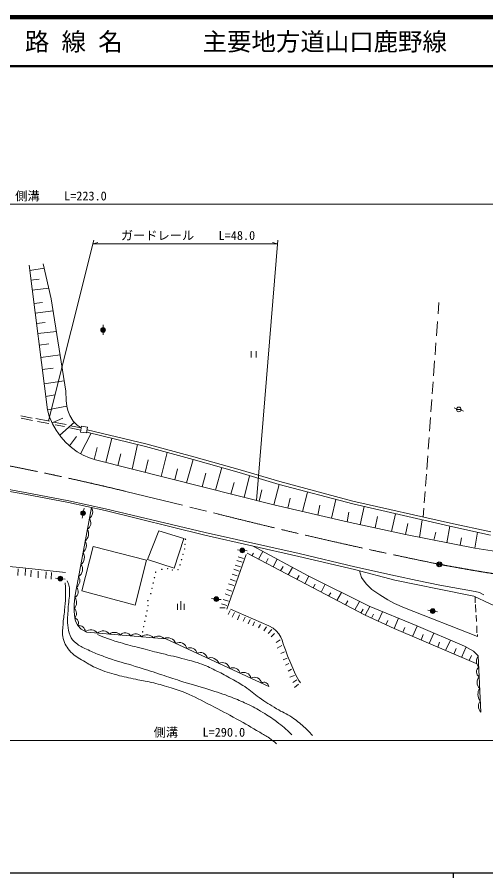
# Model space of a CAD drawing. Units: millimetres, scale not verified. Extents: x 40000 to 680000, y 20000 to 380000.
# Drawn here: x 178794 to 274694, y 204000 to 380000 of the extents above; entities that cross this region are included whole.
import ezdxf
from ezdxf.enums import TextEntityAlignment as Align

# ---------------------------------------------------------------- set-up
doc = ezdxf.new("R2010")
doc.units = ezdxf.units.MM
doc.header["$LTSCALE"] = 1000
doc.header["$PDMODE"] = 32
doc.header["$PDSIZE"] = 500
doc.linetypes.add('CHAIN', pattern=[18.5, 12, -1.5, 3.5, -1.5])
for name, color, linetype, lineweight in [('M-BGD', 7, 'Continuous', 13), ('M-BMK', 2, 'CHAIN', 13), ('M-BMK-SRVR', 3, 'Continuous', 25), ('M-STR-HTXT', 7, 'Continuous', 13), ('M-TTL', 2, 'Continuous', 140), ('M-TTL-BAND', 7, 'Continuous', 25), ('M-TTL-LINE', 7, 'Continuous', 50)]:
    doc.layers.add(name, color=color, linetype=linetype, lineweight=lineweight)
doc.layers.add('M-TTL-TXT', color=7, linetype='Continuous')
doc.styles.add('ＭＳ ゴシック', font='')
doc.styles.get('ＭＳ ゴシック').set_extended_font_data('MS Gothic')

msp = doc.modelspace()

# ---------------------------------------------------------------- hatches: boundary and pattern name
at = {"layer": 'M-BGD'}
for points in [[(196365, 316521, 0.9931), (196380, 315568, 0.00346), (196386, 315568, 0.9931)], [(192367, 279039, 0.9931), (192204, 278099, 0.00346), (192211, 278098, 0.9931)], [(225327, 270911, 0.9931), (224378, 271003, 0.00346), (224378, 270996, 0.9931)], [(188091, 265161, 0.9931), (187141, 265239, 0.00346), (187140, 265233, 0.9931)], [(220006, 260950, 0.9931), (219057, 261049, 0.00346), (219057, 261043, 0.9931)], [(264313, 258488, 0.9931), (263370, 258623, 0.00346), (263369, 258616, 0.9931)]]:
    msp.add_hatch(color=256, dxfattribs=at).paths.add_polyline_path(points)

# ---------------------------------------------------------------- linework, layer by layer
for p, q in [((181210, 329304), (184972, 299715)), ((185772, 322374), (184132, 329566)), ((181348, 328219), (184337, 328668)), ((181601, 326224), (183305, 326434)), ((181865, 324146), (185265, 324600)), ((188719, 303524), (185772, 322374)), ((182205, 321473), (183978, 321660)), ((264912, 319369), (265078, 321664)), ((182460, 319473), (186156, 319918)), ((182732, 317333), (184546, 317580)), ((196368, 317057), (196372, 316522)), ((264584, 314847), (264794, 317742)), ((182992, 315286), (186814, 315708)), ((196380, 315568), (196384, 315033)), ((264303, 310978), (264480, 313417)), ((183291, 312934), (185240, 313206)), ((226692, 311696), (226692, 310396)), ((227667, 310396), (227667, 311696)), ((183611, 310416), (187561, 310933)), ((183928, 307924), (186123, 308243)), ((263991, 306667), (264215, 309758)), ((184301, 304990), (188392, 305617)), ((263724, 302986), (263899, 305405)), ((184623, 302454), (186502, 302754)), ((188822, 301636), (188719, 303524)), ((188934, 300449), (188822, 301636)), ((263457, 299306), (263639, 301809)), ((184972, 299715), (188934, 300449)), ((184972, 299715), (185340, 298416)), ((189168, 299571), (188934, 300449)), ((189549, 298575), (189168, 299571)), ((268725, 299929), (268217, 300100)), ((268700, 299777), (269653, 299777)), ((270136, 299455), (269629, 299625)), ((179531, 298495), (181867, 297990)), ((179611, 298010), (181920, 297524)), ((182615, 297934), (185400, 297411)), ((185340, 298416), (186012, 296860)), ((185929, 297053), (188100, 298002)), ((190278, 297388), (189549, 298575)), ((263169, 295332), (263374, 298150)), ((182939, 297337), (185285, 296916)), ((186012, 296860), (186791, 295535)), ((186213, 297186), (188784, 296682)), ((186556, 296636), (188453, 296272)), ((187506, 294501), (190487, 297172)), ((189547, 296000), (191819, 295542)), ((189690, 296448), (191876, 295989)), ((191082, 296556), (190278, 297388)), ((191876, 295989), (191082, 296556)), ((191769, 295143), (191920, 296343)), ((193157, 296186), (191920, 296343)), ((193006, 294987), (193157, 296186)), ((186791, 295535), (187737, 294168)), ((187737, 294168), (188767, 292990)), ((189520, 292333), (190918, 294237)), ((191726, 290736), (193934, 294925)), ((193006, 294987), (191769, 295143)), ((193026, 295147), (205036, 292210)), ((193085, 295616), (205122, 292733)), ((262903, 291651), (263078, 294070)), ((188767, 292990), (189924, 291981)), ((196945, 288943), (198150, 293894)), ((202290, 287594), (203442, 292600)), ((205036, 292210), (214784, 289560)), ((205122, 292733), (214911, 290104)), ((189924, 291981), (191081, 291098)), ((191081, 291098), (192279, 290425)), ((192279, 290425), (193583, 289857)), ((194529, 289568), (195145, 292029)), ((199363, 288333), (200003, 290704)), ((208240, 286093), (209479, 291002)), ((193583, 289857), (194824, 289478)), ((194824, 289478), (231311, 280272)), ((204981, 286916), (205618, 289485)), ((213453, 284778), (214784, 289560)), ((214784, 289560), (224247, 286863)), ((214911, 290104), (224417, 287434)), ((262602, 287508), (262807, 290326)), ((211069, 285380), (211569, 287613)), ((219398, 283278), (220642, 287890)), ((224417, 287434), (232542, 285018)), ((216623, 283978), (217387, 286717)), ((224247, 286863), (232386, 284403)), ((225263, 281798), (226359, 286225)), ((262357, 284123), (262531, 286520)), ((173710, 283624), (180376, 282425)), ((173815, 284053), (180439, 282791)), ((222528, 282488), (223170, 284866)), ((231311, 280272), (232386, 284403)), ((232386, 284403), (247480, 280475)), ((232542, 285018), (247494, 281043)), ((180376, 282425), (189293, 280722)), ((180439, 282791), (189335, 281066)), ((228285, 281036), (228885, 283310)), ((234164, 279610), (234668, 281606)), ((237185, 278907), (238177, 282896)), ((262110, 280716), (262274, 282987)), ((189293, 280722), (196779, 279124)), ((189335, 281066), (196864, 279489)), ((231311, 280272), (246289, 276792)), ((240290, 278186), (240725, 280176)), ((243138, 277524), (243982, 281385)), ((247480, 280475), (267306, 275885)), ((247494, 281043), (267446, 276517)), ((249007, 276198), (249820, 279933)), ((191038, 264005), (193979, 279721)), ((192204, 278099), (192109, 277572)), ((192468, 279564), (192373, 279038)), ((196779, 279124), (217199, 274076)), ((196864, 279489), (217284, 274589)), ((246289, 276792), (246655, 278767)), ((255369, 274806), (256197, 278457)), ((261897, 277776), (262031, 279622)), ((246289, 276792), (258262, 274174)), ((252020, 275539), (252501, 277884)), ((258262, 274174), (258705, 276433)), ((261097, 273627), (261695, 277184)), ((267446, 276517), (275727, 274745)), ((205461, 269082), (207808, 274957)), ((207808, 274957), (212874, 273368)), ((217284, 274589), (236511, 270308)), ((264089, 273049), (264488, 274666)), ((266746, 272536), (267306, 275885)), ((267306, 275885), (275681, 274087)), ((272426, 271440), (273016, 274660)), ((212874, 273368), (210932, 267356)), ((217199, 274076), (236400, 269723)), ((258262, 274174), (272426, 271440)), ((269447, 272015), (269746, 273531)), ((192047, 262660), (194329, 271767)), ((194329, 271767), (205248, 268934)), ((224378, 271003), (223846, 271058)), ((238354, 265728), (226966, 271862)), ((272426, 271440), (294728, 267828)), ((225675, 270147), (221684, 258903)), ((225091, 269271), (224026, 269636)), ((225859, 270849), (225327, 270904)), ((250002, 257681), (225839, 270372)), ((226812, 269861), (227134, 270403)), ((228153, 269157), (229033, 270749)), ((229645, 268373), (230153, 269328)), ((236400, 269723), (247840, 267031)), ((236511, 270308), (247899, 267564)), ((174097, 267922), (179312, 267439)), ((202926, 259780), (205248, 268934)), ((210932, 267356), (205461, 269082)), ((224498, 267600), (223433, 267965)), ((224835, 268548), (223769, 268913)), ((231159, 267578), (231965, 269169)), ((232692, 266773), (233202, 267667)), ((247899, 267564), (256195, 265734)), ((178929, 265830), (178979, 267182)), ((179312, 267439), (188712, 266408)), ((180429, 265853), (180479, 267205)), ((181616, 265535), (181666, 266887)), ((183067, 265376), (183117, 266728)), ((184639, 265204), (184689, 266556)), ((185758, 265081), (185808, 266433)), ((223842, 265752), (222777, 266117)), ((224190, 266731), (223124, 267095)), ((234274, 265942), (235133, 267463)), ((236032, 265018), (236483, 265816)), ((247840, 267031), (256063, 264886)), ((248822, 266775), (249287, 265440)), ((187141, 265239), (186608, 265287)), ((188624, 265106), (188091, 265154)), ((190765, 262596), (191038, 264005)), ((223134, 263757), (222069, 264121)), ((223466, 264692), (222401, 265057)), ((237688, 264149), (238473, 265669)), ((250814, 259545), (238354, 265728)), ((239359, 263271), (239792, 264033)), ((240973, 262423), (241787, 264025)), ((249287, 265440), (250240, 264136)), ((250240, 264136), (251404, 262930)), ((256063, 264886), (260437, 263961)), ((256195, 265734), (260643, 264819)), ((260643, 264819), (265312, 263842)), ((190597, 261334), (190765, 262596)), ((192047, 262660), (202926, 259780)), ((222732, 262623), (221666, 262988)), ((242526, 261607), (242951, 262288)), ((244227, 260714), (245142, 262360)), ((251404, 262930), (253016, 261837)), ((260437, 263961), (265148, 263036)), ((265148, 263036), (272277, 261606)), ((265312, 263842), (272535, 262548)), ((272535, 262548), (273436, 262348)), ((273436, 262348), (274305, 261858)), ((190429, 259862), (190597, 261334)), ((212288, 258796), (212288, 260546)), ((219057, 261049), (218525, 261109)), ((220537, 260883), (220005, 260943)), ((222008, 260583), (220942, 260947)), ((222400, 261687), (221334, 262052)), ((245983, 259792), (246484, 260669)), ((247899, 258786), (248858, 260516)), ((253016, 261837), (254614, 260827)), ((254614, 260827), (256016, 260098)), ((272277, 261606), (283904, 256088)), ((272522, 260261), (272497, 261501)), ((190450, 258432), (190429, 259862)), ((211588, 258796), (211588, 260021)), ((212988, 258796), (212988, 260021)), ((221376, 259177), (220292, 259186)), ((221682, 259664), (220616, 260029)), ((222447, 258964), (230312, 255515)), ((249147, 258130), (249575, 258923)), ((250002, 257681), (250949, 259490)), ((260435, 255571), (250814, 259545)), ((256016, 260098), (258035, 259243)), ((258035, 259243), (272988, 253320)), ((272639, 258308), (272555, 259864)), ((190555, 257149), (190450, 258432)), ((190702, 256455), (190555, 257149)), ((222359, 258651), (221995, 257880)), ((223257, 258259), (222794, 257277)), ((224266, 257768), (223860, 256787)), ((225416, 257277), (225065, 256464)), ((255912, 254989), (250002, 257681)), ((251294, 257092), (251744, 257925)), ((252663, 256469), (253542, 258418)), ((255912, 254989), (256803, 257071)), ((263370, 258623), (262840, 258702)), ((264842, 258402), (264312, 258481)), ((272786, 256394), (272723, 257740)), ((191186, 255572), (190702, 256455)), ((191859, 254815), (191186, 255572)), ((226481, 256801), (226075, 255959)), ((227379, 256380), (227000, 255539)), ((228570, 255777), (228178, 255104)), ((229818, 255357), (229243, 254515)), ((230312, 255515), (231191, 255036)), ((254258, 255742), (254646, 256621)), ((257703, 254222), (258095, 255212)), ((259714, 253362), (260639, 255485)), ((270325, 251402), (260435, 255571)), ((272893, 254097), (272837, 255508)), ((192994, 254216), (191859, 254815)), ((209240, 252891), (192994, 254216)), ((230912, 254796), (230126, 253969)), ((231444, 253955), (230771, 253296)), ((231191, 255036), (231789, 254522)), ((231789, 254522), (232331, 253886)), ((232331, 253886), (232770, 253214)), ((272726, 247796), (255912, 254989)), ((261435, 252626), (261901, 253740)), ((263124, 251904), (264030, 254055)), ((272988, 253320), (272978, 253742)), ((230270, 243112), (209240, 252891)), ((232594, 252665), (231781, 252146)), ((232770, 253214), (233041, 252569)), ((233041, 252569), (233256, 251868)), ((233256, 251868), (233415, 251316)), ((264870, 251156), (265224, 252163)), ((266480, 250468), (267458, 252610)), ((232930, 251501), (231977, 250982)), ((233505, 250239), (232720, 249847)), ((233415, 251316), (233677, 250587)), ((233677, 250587), (234126, 249372)), ((268143, 249756), (268652, 250859)), ((269717, 249083), (270666, 251209)), ((272154, 250371), (270325, 251402)), ((273157, 249383), (272154, 250371)), ((234010, 248935), (233197, 248557)), ((234126, 249372), (234574, 248335)), ((234574, 248335), (235172, 246867)), ((271302, 248405), (271787, 249476)), ((273661, 237900), (273157, 249383)), ((234388, 247828), (233715, 247477)), ((234963, 246650), (234234, 246258)), ((235172, 246867), (235687, 245736)), ((235524, 245402), (234585, 245010)), ((235687, 245736), (236098, 244946)), ((236098, 244946), (236451, 244334)), ((235996, 244490), (235170, 243972)), ((236393, 243608), (235538, 242935)), ((236451, 244334), (236789, 243867))]:
    msp.add_line(p, q, dxfattribs=at)
for centre, radius in [((196376, 316045), 477), ((269177, 299777), 477), ((192289, 278568), 477), ((213231, 273241), 50), ((213050, 271239), 50), ((213136, 272182), 50), ((224852, 270953), 477), ((212735, 270157), 50), ((212105, 267995), 50), ((212420, 269076), 50), ((207132, 266498), 50), ((208392, 267100), 51), ((209584, 267212), 51), ((210537, 266932), 51), ((211687, 267030), 51), ((187616, 265197), 477), ((206630, 264294), 50), ((206881, 265396), 50), ((206378, 263191), 50), ((205539, 260661), 51), ((206127, 262089), 50), ((219531, 260996), 477), ((205556, 259659), 50), ((263841, 258552), 477), ((205124, 257516), 50), ((205340, 258587), 50), ((204692, 255373), 50), ((204908, 256444), 50), ((204476, 254301), 50)]:
    msp.add_circle(centre, radius, dxfattribs=at)
for centre, radius, start, end in [((192571, 278825), 1669, 306.32387, 32.48168), ((192346, 276563), 1521, 301.71884, 37.08671), ((191594, 274340), 1808, 307.8947, 30.91085), ((191139, 271979), 1823, 307.97217, 30.83338), ((190735, 269542), 1824, 305.57147, 33.23408), ((190622, 267030), 1561, 297.61208, 41.19347), ((189997, 264761), 1613, 305.31157, 33.29852), ((189900, 262525), 1380, 300.32597, 41.74688), ((189320, 260301), 1642, 312.97664, 38.98591), ((189614, 258072), 1318, 315.55984, 51.18814), ((190224, 256102), 1098, 331.11943, 72.48339), ((191392, 254222), 1366, 5.09691, 98.69536), ((193834, 252906), 1798, 38.80553, 126.9529), ((196371, 252891), 1610, 35.84684, 134.82847), ((198699, 252590), 1611, 41.23899, 129.43632), ((200915, 252774), 1334, 31.79071, 138.88459), ((203061, 252383), 1490, 37.91031, 132.765), ((205350, 251888), 1797, 42.41098, 128.26433), ((207656, 251881), 1564, 41.86761, 128.8077), ((209577, 251291), 1800, 21.68525, 114.82301), ((211968, 250525), 1601, 13.46862, 116.65452), ((214179, 249575), 1476, 13.81761, 116.30553), ((216267, 248567), 1510, 14.41908, 115.70406), ((218304, 247069), 1960, 23.07816, 107.04498), ((274470, 248305), 1699, 140.62281, 224.41094), ((220803, 246496), 1512, 12.69982, 117.42333), ((222917, 245360), 1601, 16.59338, 113.52976), ((274066, 246131), 1274, 129.42316, 235.61059), ((225191, 244546), 1471, 9.92645, 120.1967), ((227379, 243578), 1428, 8.93517, 121.18797), ((274503, 243974), 1601, 136.28746, 228.74629), ((229350, 243070), 920, 2.59644, 127.52671), ((275271, 241564), 2186, 146.51478, 218.51897), ((274897, 239108), 1727, 140.68202, 224.35173)]:
    msp.add_arc(centre, radius, start, end, dxfattribs=at)
for points, knots in [([(188617, 264308), (188686, 262950), (188709, 262559), (188680, 261438), (188652, 260376), (188582, 259783), (188490, 258725), (188389, 257552), (188225, 256904), (188175, 255728), (188129, 254645), (187914, 253997), (188207, 252952), (188543, 251751), (188932, 251088), (189784, 250176), (190617, 249285), (191305, 249026), (192339, 248378), (193432, 247694), (194058, 247315), (195241, 246801), (196742, 246149), (197640, 245918), (199216, 245476), (200701, 245060), (201556, 244916), (203064, 244593), (204293, 244330), (204995, 244247), (206219, 243962), (207636, 243632), (208421, 243403), (209815, 242984), (211162, 242579), (211922, 242355), (213222, 241817), (215299, 240957), (216392, 240315), (218395, 239293), (220506, 238216), (221688, 237610), (223757, 236454), (225597, 235427), (226615, 234828), (228426, 233752), (229202, 233291), (229663, 233071), (230403, 232553), (230998, 232137), (231201, 231977), (231875, 231418)], [0, 0, 0, 0, 1, 1, 1, 2, 2, 2, 3, 3, 3, 4, 4, 4, 5, 5, 5, 6, 6, 6, 7, 7, 7, 8, 8, 8, 9, 9, 9, 10, 10, 10, 11, 11, 11, 12, 12, 12, 13, 13, 13, 14, 14, 14, 15, 15, 15, 16, 16, 16, 17, 17, 17, 17]), ([(189027, 264711), (189255, 264207), (189349, 264024), (189438, 263552), (189510, 263167), (189511, 262944), (189513, 262552), (189518, 261148), (189288, 260371), (189219, 258968), (189157, 257688), (189028, 256964), (189142, 255687), (189218, 254841), (189255, 254337), (189605, 253563), (189930, 252843), (190251, 252485), (190846, 251965), (191563, 251338), (192118, 251192), (192970, 250766), (193980, 250261), (194567, 250019), (195620, 249610), (196564, 249242), (197096, 249043), (198059, 248726), (200268, 247999), (201537, 247690), (203758, 247002), (205562, 246443), (206568, 246114), (208364, 245530), (209828, 245053), (210637, 244750), (212107, 244289), (214398, 243571), (215710, 243259), (217995, 242522), (219815, 241936), (220839, 241615), (222622, 240924), (223871, 240440), (224565, 240151), (225776, 239578), (227082, 238961), (227795, 238571), (229036, 237833), (230191, 237146), (230817, 236721), (231896, 235919), (233177, 234967), (233591, 234569), (235008, 233269)], [0, 0, 0, 0, 1, 1, 1, 2, 2, 2, 3, 3, 3, 4, 4, 4, 5, 5, 5, 6, 6, 6, 7, 7, 7, 8, 8, 8, 9, 9, 9, 10, 10, 10, 11, 11, 11, 12, 12, 12, 13, 13, 13, 14, 14, 14, 15, 15, 15, 16, 16, 16, 17, 17, 17, 18, 18, 18, 18]), ([(239256, 233080), (238437, 233962), (238187, 234216), (237448, 234889), (236540, 235715), (236002, 236153), (234987, 236844), (233839, 237628), (233068, 237856), (231875, 238569), (230467, 239411), (229688, 239902), (228342, 240840), (227144, 241675), (226568, 242276), (225356, 243090), (224341, 243772), (223730, 244089), (222664, 244689), (221511, 245337), (220865, 245704), (219678, 246287), (218496, 246867), (217838, 247209), (216607, 247675), (215278, 248178), (214489, 248336), (213116, 248705), (211279, 249199), (210231, 249402), (208385, 249862), (206838, 250247), (205974, 250471), (204431, 250871), (202821, 251289), (201912, 251496), (200316, 251965), (199122, 252316), (198447, 252499), (197279, 252928), (196481, 253220), (196212, 253324), (195255, 253727)], [0, 0, 0, 0, 1, 1, 1, 2, 2, 2, 3, 3, 3, 4, 4, 4, 5, 5, 5, 6, 6, 6, 7, 7, 7, 8, 8, 8, 9, 9, 9, 10, 10, 10, 11, 11, 11, 12, 12, 12, 13, 13, 13, 14, 14, 14, 14])]:
    msp.add_open_spline(points, degree=3, knots=knots, dxfattribs=at)
at = {"layer": 'M-BMK'}
msp.add_line((200992, 283027), (219764, 278433), dxfattribs=at)
for centre, radius, start, end in [((68535, -264891), 563702, 76.40976, 79.95221), ((461647, 1237913), 989499, 255.85069, 258.54755), ((338339, 657420), 396120, 259.35662, 273.82963)]:
    msp.add_arc(centre, radius, start, end, dxfattribs=at)
at = {"layer": 'M-BMK-SRVR'}
msp.add_circle((265177, 268115), 500, dxfattribs=at)
msp.add_point((265177, 268115), dxfattribs=at)
at = {"layer": 'M-STR-HTXT'}
for p, q in [((95690, 341755), (313114, 341755)), ((227798, 281159), (232120, 334410)), ((185186, 297451), (194507, 334390)), ((194327, 333675), (195327, 333925)), ((194327, 333675), (232060, 333675)), ((232060, 333675), (231053, 333897)), ((81540, 232080), (372715, 232080))]:
    msp.add_line(p, q, dxfattribs=at)
at = {"layer": 'M-TTL'}
msp.add_line((680000, 380000), (40000, 380000), dxfattribs=at)
at = {"layer": 'M-TTL-BAND'}
for p, q in [((40000, 205000), (579000, 205000)), ((268000, 205000), (268000, 204000))]:
    msp.add_line(p, q, dxfattribs=at)
at = {"layer": 'M-TTL-LINE'}
msp.add_line((40000, 370000), (680000, 370000), dxfattribs=at)

# ---------------------------------------------------------------- texts
at = {"layer": 'M-STR-HTXT', "style": 'ＭＳ ゴシック'}
for s, p in [('側溝\u3000\u3000L=223.0', (178389, 341979)), ('ガードレール\u3000\u3000L=48.0', (200013, 333899)), ('側溝\u3000\u3000L=290.0', (206720, 232304))]:
    msp.add_text(s, height=1833, dxfattribs=at).set_placement(p, align=Align.BOTTOM_LEFT)
at = {"layer": 'M-TTL-TXT', "style": 'ＭＳ ゴシック'}
for s, p in [('路 線 名', (180380, 375000)), ('主要地方道山口鹿野線', (216734, 375000))]:
    msp.add_text(s, height=3666, dxfattribs=at).set_placement(p, align=Align.MIDDLE_LEFT)

doc.saveas('drawing.dxf')
